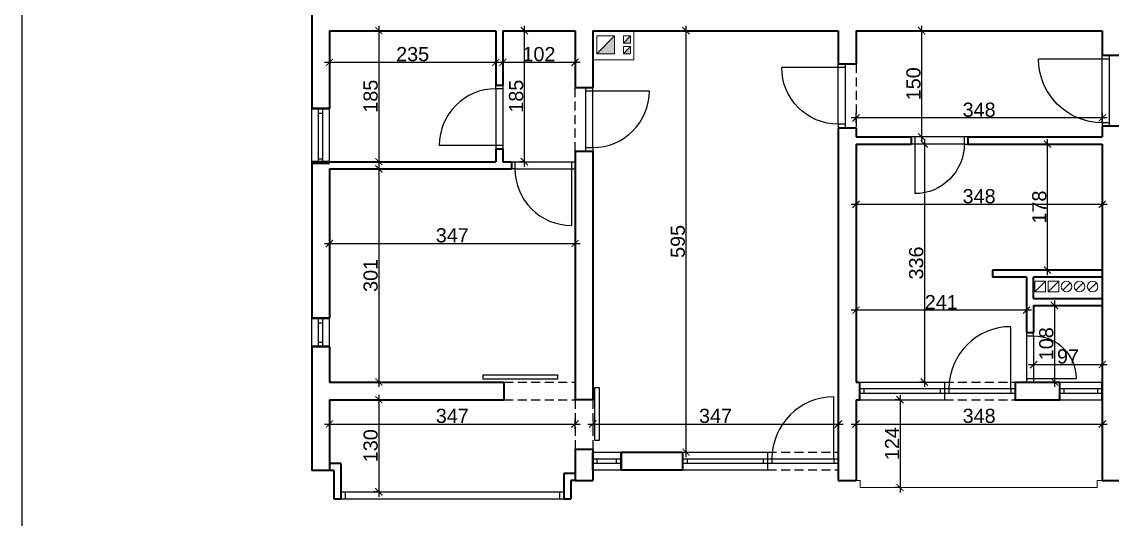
# Model space of a CAD drawing. Header units: centimetres. Extents: x 642232439 to 646206409, y 502891828 to 503284195.
# Drawn here: x 646193511 to 646195052, y 503275571 to 503276273 of the extents above; entities that cross this region are included whole.
import ezdxf

# ---------------------------------------------------------------- set-up
doc = ezdxf.new("R2010")
doc.units = ezdxf.units.CM
doc.header["$PDMODE"] = 35
doc.header["$PDSIZE"] = 0.1
doc.linetypes.add('HIDDENX2', pattern=[19.05, 12.7, -6.35])
doc.layers.add('SAST_Linija sastavnice', color=3, linetype='Continuous', plot=False)
doc.layers.add('TP_01 - 0.35', color=1, linetype='Continuous', lineweight=35)
doc.layers.add('TP_07 - 0.20', color=7, linetype='Continuous', lineweight=20)
for name, color, linetype in [('TP_Hidden', 8, 'HIDDENX2'), ('TP_Kotiranje', 3, 'Continuous'), ('TP_Otvori', 8, 'Continuous'), ('TP_Otvori.block', 8, 'Continuous')]:
    doc.layers.add(name, color=color, linetype=linetype)
doc.styles.get("Standard").update_dxf_attribs({"font": 'arial.ttf'})
doc.dimstyles.new('Radni', dxfattribs={"dimtxt": 20, "dimasz": 10, "dimexe": 7, "dimexo": 7, "dimgap": 1.25, "dimtad": 1, "dimdec": 1, "dimrnd": 0.5, "dimdsep": 46, "dimtxsty": 'Standard', "dimblk": 'ARCHTICK', "dimcen": 10, "dimdle": 7, "dimclrd": 256, "dimclre": 256, "dimadec": 1, "dimazin": 0, "dimtm": 1e-09, "dimtfac": 1, "dimtdec": 1, "dimtix": 1, "dimtmove": 0, "dimatfit": 0, "dimfxl": 7, "dimfxlon": 1, "dimarcsym": 0})

# ---------------------------------------------------------------- blocks, each defined once
blk = doc.blocks.new('*U525')
at = {"layer": 'TP_Otvori'}
for p, q in [((5, 0), (5, 90)), ((5, 0), (0, 0)), ((95, 0), (5, 0)), ((5, -10), (5, 0)), ((95, -10), (95, 0)), ((95, 0), (100, 0)), ((100, -10), (0, -10))]:
    blk.add_line(p, q, dxfattribs=at)
blk.add_arc((5, 0), 90, 0, 90, dxfattribs=at)
blk = doc.blocks.new('*U89')
at = {"layer": 'TP_01 - 0.35'}
for p, q in [((0, 0), (0, -30)), ((48, 0), (48, -30))]:
    blk.add_line(p, q, dxfattribs=at)
at = {"layer": 'TP_Otvori'}
for p, q in [((0, 0), (48, 0)), ((0, -11.3), (48, -11.3)), ((7.5, -11.3), (7.5, -18.8)), ((40.5, -11.3), (40.5, -18.8)), ((0, -18.8), (48, -18.8)), ((0, -30), (48, -30))]:
    blk.add_line(p, q, dxfattribs=at)
blk = doc.blocks.new('*U523')
at = {"layer": 'TP_Otvori'}
for p, q in [((5, 0), (5, 80)), ((5, 0), (0, 0)), ((85, 0), (5, 0)), ((5, -10), (5, 0)), ((85, -10), (85, 0)), ((85, 0), (90, 0)), ((90, -10), (0, -10))]:
    blk.add_line(p, q, dxfattribs=at)
blk.add_arc((5, 0), 80, 0, 90, dxfattribs=at)
blk = doc.blocks.new('*U142')
at = {"layer": 'TP_01 - 0.35'}
for p, q in [((0, 0), (0, -30)), ((92.4, 0), (92.4, -30))]:
    blk.add_line(p, q, dxfattribs=at)
at = {"layer": 'TP_Otvori'}
for p, q in [((0, 0), (92.4, 0)), ((0, -11.3), (92.4, -11.3)), ((7.5, -11.3), (7.5, -18.8)), ((84.9, -11.3), (84.9, -18.8)), ((0, -18.8), (92.4, -18.8)), ((0, -30), (92.4, -30))]:
    blk.add_line(p, q, dxfattribs=at)
blk = doc.blocks.new('*U102')
at = {"layer": 'TP_01 - 0.35'}
for p, q in [((0, 0), (0, -30)), ((48, 0), (48, -30))]:
    blk.add_line(p, q, dxfattribs=at)
at = {"layer": 'TP_Otvori'}
for p, q in [((0, 0), (48, 0)), ((0, -11.3), (48, -11.3)), ((7.5, -11.3), (7.5, -18.8)), ((40.5, -11.3), (40.5, -18.8)), ((0, -18.8), (48, -18.8)), ((0, -30), (48, -30))]:
    blk.add_line(p, q, dxfattribs=at)
blk = doc.blocks.new('*U524')
at = {"layer": 'TP_Otvori'}
for p, q in [((5, 0), (5, 70)), ((5, 0), (0, 0)), ((75, 0), (5, 0)), ((5, -10), (5, 0)), ((75, -10), (75, 0)), ((75, 0), (80, 0)), ((80, -10), (0, -10))]:
    blk.add_line(p, q, dxfattribs=at)
blk.add_arc((5, 0), 70, 0, 90, dxfattribs=at)
blk = doc.blocks.new('*U526')
at = {"layer": 'TP_Otvori'}
for p, q in [((5, 0), (5, 60)), ((5, 0), (0, 0)), ((65, 0), (5, 0)), ((5, -10), (5, 0)), ((65, -10), (65, 0)), ((65, 0), (70, 0)), ((70, -10), (0, -10))]:
    blk.add_line(p, q, dxfattribs=at)
blk.add_arc((5, 0), 60, 0, 90, dxfattribs=at)
blk = doc.blocks.new('*U528')
at = {"layer": 'TP_01 - 0.35'}
for p, q in [((0, 0), (0, -30)), ((72, 0), (72, -30))]:
    blk.add_line(p, q, dxfattribs=at)
at = {"layer": 'TP_Otvori'}
for p, q in [((0, 0), (72, 0)), ((0, -11.3), (72, -11.3)), ((7.5, -11.3), (7.5, -18.8)), ((64.5, -11.3), (64.5, -18.8)), ((0, -18.8), (72, -18.8)), ((0, -30), (72, -30))]:
    blk.add_line(p, q, dxfattribs=at)
blk = doc.blocks.new('_ArchTick')
at = {"color": 0, "linetype": 'ByBlock', "const_width": 0.15}
blk.add_lwpolyline([(-0.5, -0.5), (0.5, 0.5)], dxfattribs=at)
blk = doc.blocks.new('*D447')
at = {"layer": 'Defpoints', "color": 0, "transparency": 16777216}
for p in [(646194015.4, 503276260.7), (646194015.4, 503276075.7), (646194015.4, 503276075.7)]:
    blk.add_point(p, dxfattribs=at)
at = {"layer": 'TP_Kotiranje', "lineweight": -2, "transparency": 16777216}
for p, q in [((646194015.4, 503276267.7), (646194015.4, 503276068.7)), ((646194015.4, 503276260.7), (646194008.4, 503276260.7)), ((646194015.4, 503276075.7), (646194008.4, 503276075.7))]:
    blk.add_line(p, q, dxfattribs=at)
at = {"layer": 'TP_Kotiranje', "lineweight": -2, "transparency": 16777216, "xscale": 10, "yscale": 10, "zscale": 10}
for p, rotation in [((646194015.4, 503276260.7), 90), ((646194015.4, 503276075.7), 270)]:
    blk.add_blockref('_ArchTick', p, dxfattribs=dict(at, rotation=rotation))
at = {"layer": 'TP_Kotiranje', "color": 0, "transparency": 16777216, "insert": (646194003.9, 503276168.2), "char_height": 20, "attachment_point": 5, "rotation": 90}
blk.add_mtext('185', dxfattribs=at)
blk = doc.blocks.new('*D448')
at = {"layer": 'Defpoints', "color": 0, "transparency": 16777216}
for p in [(646194015.4, 503276065.7), (646194015.4, 503275764.7), (646194015.4, 503275764.7)]:
    blk.add_point(p, dxfattribs=at)
at = {"layer": 'TP_Kotiranje', "lineweight": -2, "transparency": 16777216}
for p, q in [((646194015.4, 503276065.7), (646194008.4, 503276065.7)), ((646194015.4, 503276072.7), (646194015.4, 503275757.7)), ((646194015.4, 503275764.7), (646194008.4, 503275764.7))]:
    blk.add_line(p, q, dxfattribs=at)
at = {"layer": 'TP_Kotiranje', "lineweight": -2, "transparency": 16777216, "xscale": 10, "yscale": 10, "zscale": 10}
for p, rotation in [((646194015.4, 503276065.7), 90), ((646194015.4, 503275764.7), 270)]:
    blk.add_blockref('_ArchTick', p, dxfattribs=dict(at, rotation=rotation))
at = {"layer": 'TP_Kotiranje', "color": 0, "transparency": 16777216, "insert": (646194003.9, 503275915.2), "char_height": 20, "attachment_point": 5, "rotation": 90}
blk.add_mtext('301', dxfattribs=at)
blk = doc.blocks.new('*D449')
at = {"layer": 'Defpoints', "color": 0, "transparency": 16777216}
for p in [(646194015.4, 503275739.7), (646194015.4, 503275609.7), (646194015.4, 503275609.7)]:
    blk.add_point(p, dxfattribs=at)
at = {"layer": 'TP_Kotiranje', "lineweight": -2, "transparency": 16777216}
for p, q in [((646194015.4, 503275739.7), (646194008.4, 503275739.7)), ((646194015.4, 503275746.7), (646194015.4, 503275602.7)), ((646194015.4, 503275609.7), (646194008.4, 503275609.7))]:
    blk.add_line(p, q, dxfattribs=at)
at = {"layer": 'TP_Kotiranje', "lineweight": -2, "transparency": 16777216, "xscale": 10, "yscale": 10, "zscale": 10}
for p, rotation in [((646194015.4, 503275739.7), 90), ((646194015.4, 503275609.7), 270)]:
    blk.add_blockref('_ArchTick', p, dxfattribs=dict(at, rotation=rotation))
at = {"layer": 'TP_Kotiranje', "color": 0, "transparency": 16777216, "insert": (646194003.9, 503275674.7), "char_height": 20, "attachment_point": 5, "rotation": 90}
blk.add_mtext('130', dxfattribs=at)
blk = doc.blocks.new('*D450')
at = {"layer": 'Defpoints', "color": 0, "transparency": 16777216}
for p in [(646194292.7, 503275705.4), (646193945.7, 503275689.7), (646194292.7, 503275689.7)]:
    blk.add_point(p, dxfattribs=at)
at = {"layer": 'TP_Kotiranje', "lineweight": -2, "transparency": 16777216}
for p, q in [((646193945.7, 503275698.4), (646193945.7, 503275712.4)), ((646194292.7, 503275698.4), (646194292.7, 503275712.4)), ((646193938.7, 503275705.4), (646194299.7, 503275705.4))]:
    blk.add_line(p, q, dxfattribs=at)
at = {"layer": 'TP_Kotiranje', "lineweight": -2, "transparency": 16777216, "xscale": 10, "yscale": 10, "zscale": 10, "rotation": 180}
blk.add_blockref('_ArchTick', (646193945.7, 503275705.4), dxfattribs=at)
at = {"layer": 'TP_Kotiranje', "lineweight": -2, "transparency": 16777216, "xscale": 10, "yscale": 10, "zscale": 10}
blk.add_blockref('_ArchTick', (646194292.7, 503275705.4), dxfattribs=at)
at = {"layer": 'TP_Kotiranje', "color": 0, "transparency": 16777216, "insert": (646194119.2, 503275716.8), "char_height": 20, "attachment_point": 5}
blk.add_mtext('347', dxfattribs=at)
blk = doc.blocks.new('*D451')
at = {"layer": 'Defpoints', "color": 0, "transparency": 16777216}
for p in [(646194317.7, 503275705.4), (646194664.7, 503275705.4), (646194664.7, 503275705.4)]:
    blk.add_point(p, dxfattribs=at)
at = {"layer": 'TP_Kotiranje', "lineweight": -2, "transparency": 16777216}
for p, q in [((646194664.7, 503275705.4), (646194664.7, 503275712.4)), ((646194310.7, 503275705.4), (646194671.7, 503275705.4)), ((646194317.7, 503275705.4), (646194317.7, 503275698.4))]:
    blk.add_line(p, q, dxfattribs=at)
at = {"layer": 'TP_Kotiranje', "lineweight": -2, "transparency": 16777216, "xscale": 10, "yscale": 10, "zscale": 10, "rotation": 180}
blk.add_blockref('_ArchTick', (646194317.7, 503275705.4), dxfattribs=at)
at = {"layer": 'TP_Kotiranje', "lineweight": -2, "transparency": 16777216, "xscale": 10, "yscale": 10, "zscale": 10}
blk.add_blockref('_ArchTick', (646194664.7, 503275705.4), dxfattribs=at)
at = {"layer": 'TP_Kotiranje', "color": 0, "transparency": 16777216, "insert": (646194491.2, 503275716.8), "char_height": 20, "attachment_point": 5}
blk.add_mtext('347', dxfattribs=at)
blk = doc.blocks.new('*D452')
at = {"layer": 'Defpoints', "color": 0, "transparency": 16777216}
for p in [(646194689.7, 503275705.4), (646195037.7, 503275705.4), (646195037.7, 503275705.4)]:
    blk.add_point(p, dxfattribs=at)
at = {"layer": 'TP_Kotiranje', "lineweight": -2, "transparency": 16777216}
for p, q in [((646195037.7, 503275705.4), (646195037.7, 503275712.4)), ((646194682.7, 503275705.4), (646195044.7, 503275705.4)), ((646194689.7, 503275705.4), (646194689.7, 503275698.4))]:
    blk.add_line(p, q, dxfattribs=at)
at = {"layer": 'TP_Kotiranje', "lineweight": -2, "transparency": 16777216, "xscale": 10, "yscale": 10, "zscale": 10, "rotation": 180}
blk.add_blockref('_ArchTick', (646194689.7, 503275705.4), dxfattribs=at)
at = {"layer": 'TP_Kotiranje', "lineweight": -2, "transparency": 16777216, "xscale": 10, "yscale": 10, "zscale": 10}
blk.add_blockref('_ArchTick', (646195037.7, 503275705.4), dxfattribs=at)
at = {"layer": 'TP_Kotiranje', "color": 0, "transparency": 16777216, "insert": (646194863.7, 503275716.8), "char_height": 20, "attachment_point": 5}
blk.add_mtext('348', dxfattribs=at)
blk = doc.blocks.new('*D469')
at = {"layer": 'Defpoints', "color": 0, "transparency": 16777216}
for p in [(646194782.4, 503276260.7), (646194782.4, 503276110.7), (646194782.4, 503276110.7)]:
    blk.add_point(p, dxfattribs=at)
at = {"layer": 'TP_Kotiranje', "lineweight": -2, "transparency": 16777216}
for p, q in [((646194782.4, 503276267.7), (646194782.4, 503276103.7)), ((646194782.4, 503276260.7), (646194775.4, 503276260.7)), ((646194782.4, 503276110.7), (646194775.4, 503276110.7))]:
    blk.add_line(p, q, dxfattribs=at)
at = {"layer": 'TP_Kotiranje', "lineweight": -2, "transparency": 16777216, "xscale": 10, "yscale": 10, "zscale": 10}
for p, rotation in [((646194782.4, 503276260.7), 90), ((646194782.4, 503276110.7), 270)]:
    blk.add_blockref('_ArchTick', p, dxfattribs=dict(at, rotation=rotation))
at = {"layer": 'TP_Kotiranje', "color": 0, "transparency": 16777216, "insert": (646194771, 503276185.7), "char_height": 20, "attachment_point": 5, "rotation": 90}
blk.add_mtext('150', dxfattribs=at)
blk = doc.blocks.new('*D470')
at = {"layer": 'Defpoints', "color": 0, "transparency": 16777216}
for p in [(646194786.3, 503276100.7), (646194786.3, 503275764.7), (646194786.3, 503275764.7)]:
    blk.add_point(p, dxfattribs=at)
at = {"layer": 'TP_Kotiranje', "lineweight": -2, "transparency": 16777216}
for p, q in [((646194786.3, 503276107.7), (646194786.3, 503275757.7)), ((646194786.3, 503276100.7), (646194779.3, 503276100.7)), ((646194786.3, 503275764.7), (646194779.3, 503275764.7))]:
    blk.add_line(p, q, dxfattribs=at)
at = {"layer": 'TP_Kotiranje', "lineweight": -2, "transparency": 16777216, "xscale": 10, "yscale": 10, "zscale": 10}
for p, rotation in [((646194786.3, 503276100.7), 90), ((646194786.3, 503275764.7), 270)]:
    blk.add_blockref('_ArchTick', p, dxfattribs=dict(at, rotation=rotation))
at = {"layer": 'TP_Kotiranje', "color": 0, "transparency": 16777216, "insert": (646194774.8, 503275932.7), "char_height": 20, "attachment_point": 5, "rotation": 90}
blk.add_mtext('336', dxfattribs=at)
blk = doc.blocks.new('*D471')
at = {"layer": 'Defpoints', "color": 0, "transparency": 16777216}
for p in [(646194989.2, 503275872.7), (646194970.1, 503275764.7), (646195007.7, 503275764.7)]:
    blk.add_point(p, dxfattribs=at)
at = {"layer": 'TP_Kotiranje', "lineweight": -2, "transparency": 16777216}
for p, q in [((646194970.1, 503275879.7), (646194970.1, 503275757.7)), ((646194977.1, 503275872.7), (646194963.1, 503275872.7)), ((646194977.1, 503275764.7), (646194963.1, 503275764.7))]:
    blk.add_line(p, q, dxfattribs=at)
at = {"layer": 'TP_Kotiranje', "lineweight": -2, "transparency": 16777216, "xscale": 10, "yscale": 10, "zscale": 10}
for p, rotation in [((646194970.1, 503275872.7), 90), ((646194970.1, 503275764.7), 270)]:
    blk.add_blockref('_ArchTick', p, dxfattribs=dict(at, rotation=rotation))
at = {"layer": 'TP_Kotiranje', "color": 0, "transparency": 16777216, "insert": (646194958.7, 503275818.7), "char_height": 20, "attachment_point": 5, "rotation": 90}
blk.add_mtext('108', dxfattribs=at)
blk = doc.blocks.new('*D472')
at = {"layer": 'Defpoints', "color": 0, "transparency": 16777216}
for p in [(646194940.7, 503275853.7), (646195037.7, 503275853.7), (646195037.7, 503275789.2)]:
    blk.add_point(p, dxfattribs=at)
at = {"layer": 'TP_Kotiranje', "lineweight": -2, "transparency": 16777216}
for p, q in [((646194933.7, 503275789.2), (646195044.7, 503275789.2)), ((646194940.7, 503275796.2), (646194940.7, 503275782.2)), ((646195037.7, 503275796.2), (646195037.7, 503275782.2))]:
    blk.add_line(p, q, dxfattribs=at)
at = {"layer": 'TP_Kotiranje', "lineweight": -2, "transparency": 16777216, "xscale": 10, "yscale": 10, "zscale": 10, "rotation": 180}
blk.add_blockref('_ArchTick', (646194940.7, 503275789.2), dxfattribs=at)
at = {"layer": 'TP_Kotiranje', "lineweight": -2, "transparency": 16777216, "xscale": 10, "yscale": 10, "zscale": 10}
blk.add_blockref('_ArchTick', (646195037.7, 503275789.2), dxfattribs=at)
at = {"layer": 'TP_Kotiranje', "color": 0, "transparency": 16777216, "insert": (646194989.2, 503275800.7), "char_height": 20, "attachment_point": 5}
blk.add_mtext('97', dxfattribs=at)
blk = doc.blocks.new('*D473')
at = {"layer": 'Defpoints', "color": 0, "transparency": 16777216}
for p in [(646194960.2, 503276100.7), (646194960.2, 503276100.7), (646194960.2, 503275922.7)]:
    blk.add_point(p, dxfattribs=at)
at = {"layer": 'TP_Kotiranje', "lineweight": -2, "transparency": 16777216}
for p, q in [((646194960.2, 503275915.7), (646194960.2, 503276107.7)), ((646194960.2, 503276100.7), (646194953.2, 503276100.7)), ((646194960.2, 503275922.7), (646194953.2, 503275922.7))]:
    blk.add_line(p, q, dxfattribs=at)
at = {"layer": 'TP_Kotiranje', "lineweight": -2, "transparency": 16777216, "xscale": 10, "yscale": 10, "zscale": 10}
for p, rotation in [((646194960.2, 503276100.7), 90), ((646194960.2, 503275922.7), 270)]:
    blk.add_blockref('_ArchTick', p, dxfattribs=dict(at, rotation=rotation))
at = {"layer": 'TP_Kotiranje', "color": 0, "transparency": 16777216, "insert": (646194948.8, 503276011.7), "char_height": 20, "attachment_point": 5, "rotation": 90}
blk.add_mtext('178', dxfattribs=at)
blk = doc.blocks.new('*D474')
at = {"layer": 'Defpoints', "color": 0, "transparency": 16777216}
for p in [(646194689.7, 503276100.7), (646195037.7, 503276100.7), (646194689.7, 503276015.5)]:
    blk.add_point(p, dxfattribs=at)
at = {"layer": 'TP_Kotiranje', "lineweight": -2, "transparency": 16777216}
for p, q in [((646195044.7, 503276015.5), (646194682.7, 503276015.5)), ((646194689.7, 503276022.5), (646194689.7, 503276008.5)), ((646195037.7, 503276022.5), (646195037.7, 503276008.5))]:
    blk.add_line(p, q, dxfattribs=at)
at = {"layer": 'TP_Kotiranje', "lineweight": -2, "transparency": 16777216, "xscale": 10, "yscale": 10, "zscale": 10, "rotation": 180}
blk.add_blockref('_ArchTick', (646194689.7, 503276015.5), dxfattribs=at)
at = {"layer": 'TP_Kotiranje', "lineweight": -2, "transparency": 16777216, "xscale": 10, "yscale": 10, "zscale": 10}
blk.add_blockref('_ArchTick', (646195037.7, 503276015.5), dxfattribs=at)
at = {"layer": 'TP_Kotiranje', "color": 0, "transparency": 16777216, "insert": (646194863.7, 503276026.9), "char_height": 20, "attachment_point": 5}
blk.add_mtext('348', dxfattribs=at)
blk = doc.blocks.new('*D475')
at = {"layer": 'Defpoints', "color": 0, "transparency": 16777216}
for p in [(646194689.7, 503275873.7), (646194689.7, 503275866.2), (646194930.7, 503275873.7)]:
    blk.add_point(p, dxfattribs=at)
at = {"layer": 'TP_Kotiranje', "lineweight": -2, "transparency": 16777216}
for p, q in [((646194937.7, 503275866.2), (646194682.7, 503275866.2)), ((646194689.7, 503275866.7), (646194689.7, 503275859.2)), ((646194930.7, 503275866.7), (646194930.7, 503275859.2))]:
    blk.add_line(p, q, dxfattribs=at)
at = {"layer": 'TP_Kotiranje', "lineweight": -2, "transparency": 16777216, "xscale": 10, "yscale": 10, "zscale": 10, "rotation": 180}
blk.add_blockref('_ArchTick', (646194689.7, 503275866.2), dxfattribs=at)
at = {"layer": 'TP_Kotiranje', "lineweight": -2, "transparency": 16777216, "xscale": 10, "yscale": 10, "zscale": 10}
blk.add_blockref('_ArchTick', (646194930.7, 503275866.2), dxfattribs=at)
at = {"layer": 'TP_Kotiranje', "color": 0, "transparency": 16777216, "insert": (646194810.2, 503275877.5), "char_height": 20, "attachment_point": 5}
blk.add_mtext('241', dxfattribs=at)
blk = doc.blocks.new('*D476')
at = {"layer": 'Defpoints', "color": 0, "transparency": 16777216}
for p in [(646194754.7, 503275739.7), (646194751.9, 503275615.7), (646194754.7, 503275615.7)]:
    blk.add_point(p, dxfattribs=at)
at = {"layer": 'TP_Kotiranje', "lineweight": -2, "transparency": 16777216}
for p, q in [((646194751.9, 503275739.7), (646194744.9, 503275739.7)), ((646194751.9, 503275746.7), (646194751.9, 503275608.7)), ((646194751.9, 503275615.7), (646194744.9, 503275615.7))]:
    blk.add_line(p, q, dxfattribs=at)
at = {"layer": 'TP_Kotiranje', "lineweight": -2, "transparency": 16777216, "xscale": 10, "yscale": 10, "zscale": 10}
for p, rotation in [((646194751.9, 503275739.7), 90), ((646194751.9, 503275615.7), 270)]:
    blk.add_blockref('_ArchTick', p, dxfattribs=dict(at, rotation=rotation))
at = {"layer": 'TP_Kotiranje', "color": 0, "transparency": 16777216, "insert": (646194740.7, 503275677.7), "char_height": 20, "attachment_point": 5, "rotation": 90}
blk.add_mtext('124', dxfattribs=at)
blk = doc.blocks.new('*D477')
at = {"layer": 'Defpoints', "color": 0, "transparency": 16777216}
for p in [(646194401.2, 503276260.7), (646194449.5, 503276260.7), (646194401.2, 503275665.7)]:
    blk.add_point(p, dxfattribs=at)
at = {"layer": 'TP_Kotiranje', "lineweight": -2, "transparency": 16777216}
for p, q in [((646194449.5, 503275658.7), (646194449.5, 503276267.7)), ((646194442.5, 503276260.7), (646194456.5, 503276260.7)), ((646194442.5, 503275665.7), (646194456.5, 503275665.7))]:
    blk.add_line(p, q, dxfattribs=at)
at = {"layer": 'TP_Kotiranje', "lineweight": -2, "transparency": 16777216, "xscale": 10, "yscale": 10, "zscale": 10}
for p, rotation in [((646194449.5, 503276260.7), 90), ((646194449.5, 503275665.7), 270)]:
    blk.add_blockref('_ArchTick', p, dxfattribs=dict(at, rotation=rotation))
at = {"layer": 'TP_Kotiranje', "color": 0, "transparency": 16777216, "insert": (646194438, 503275963.2), "char_height": 20, "attachment_point": 5, "rotation": 90}
blk.add_mtext('595', dxfattribs=at)
blk = doc.blocks.new('*D485')
at = {"layer": 'Defpoints', "color": 0, "transparency": 16777216}
for p in [(646194221, 503276260.7), (646194221, 503276075.7), (646194221, 503276075.7)]:
    blk.add_point(p, dxfattribs=at)
at = {"layer": 'TP_Kotiranje', "lineweight": -2, "transparency": 16777216}
for p, q in [((646194221, 503276267.7), (646194221, 503276068.7)), ((646194221, 503276260.7), (646194228, 503276260.7)), ((646194221, 503276075.7), (646194214, 503276075.7))]:
    blk.add_line(p, q, dxfattribs=at)
at = {"layer": 'TP_Kotiranje', "lineweight": -2, "transparency": 16777216, "xscale": 10, "yscale": 10, "zscale": 10}
for p, rotation in [((646194221, 503276260.7), 90), ((646194221, 503276075.7), 270)]:
    blk.add_blockref('_ArchTick', p, dxfattribs=dict(at, rotation=rotation))
at = {"layer": 'TP_Kotiranje', "color": 0, "transparency": 16777216, "insert": (646194209.5, 503276168.2), "char_height": 20, "attachment_point": 5, "rotation": 90}
blk.add_mtext('185', dxfattribs=at)
blk = doc.blocks.new('*D486')
at = {"layer": 'Defpoints', "color": 0, "transparency": 16777216}
for p in [(646194190.7, 503276222.2), (646194190.7, 503276216), (646194292.7, 503276220.7)]:
    blk.add_point(p, dxfattribs=at)
at = {"layer": 'TP_Kotiranje', "lineweight": -2, "transparency": 16777216}
for p, q in [((646194299.7, 503276216), (646194183.7, 503276216)), ((646194190.7, 503276216), (646194190.7, 503276209)), ((646194292.7, 503276216), (646194292.7, 503276209))]:
    blk.add_line(p, q, dxfattribs=at)
at = {"layer": 'TP_Kotiranje', "lineweight": -2, "transparency": 16777216, "xscale": 10, "yscale": 10, "zscale": 10, "rotation": 180}
blk.add_blockref('_ArchTick', (646194190.7, 503276216), dxfattribs=at)
at = {"layer": 'TP_Kotiranje', "lineweight": -2, "transparency": 16777216, "xscale": 10, "yscale": 10, "zscale": 10}
blk.add_blockref('_ArchTick', (646194292.7, 503276216), dxfattribs=at)
at = {"layer": 'TP_Kotiranje', "color": 0, "transparency": 16777216, "insert": (646194241.7, 503276227.5), "char_height": 20, "attachment_point": 5}
blk.add_mtext('102', dxfattribs=at)
blk = doc.blocks.new('*D487')
at = {"layer": 'Defpoints', "color": 0, "transparency": 16777216}
for p in [(646193945.7, 503276216), (646193945.7, 503276216), (646194180.7, 503276216)]:
    blk.add_point(p, dxfattribs=at)
at = {"layer": 'TP_Kotiranje', "lineweight": -2, "transparency": 16777216}
for p, q in [((646194187.7, 503276216), (646193938.7, 503276216)), ((646193945.7, 503276216), (646193945.7, 503276223)), ((646194180.7, 503276216), (646194180.7, 503276223))]:
    blk.add_line(p, q, dxfattribs=at)
at = {"layer": 'TP_Kotiranje', "lineweight": -2, "transparency": 16777216, "xscale": 10, "yscale": 10, "zscale": 10, "rotation": 180}
blk.add_blockref('_ArchTick', (646193945.7, 503276216), dxfattribs=at)
at = {"layer": 'TP_Kotiranje', "lineweight": -2, "transparency": 16777216, "xscale": 10, "yscale": 10, "zscale": 10}
blk.add_blockref('_ArchTick', (646194180.7, 503276216), dxfattribs=at)
at = {"layer": 'TP_Kotiranje', "color": 0, "transparency": 16777216, "insert": (646194063.2, 503276227.5), "char_height": 20, "attachment_point": 5}
blk.add_mtext('235', dxfattribs=at)
blk = doc.blocks.new('*D488')
at = {"layer": 'Defpoints', "color": 0, "transparency": 16777216}
for p in [(646193945.7, 503275960.2), (646194292.7, 503275960.2), (646194292.7, 503275960.2)]:
    blk.add_point(p, dxfattribs=at)
at = {"layer": 'TP_Kotiranje', "lineweight": -2, "transparency": 16777216}
for p, q in [((646193938.7, 503275960.2), (646194299.7, 503275960.2)), ((646193945.7, 503275960.2), (646193945.7, 503275967.2)), ((646194292.7, 503275960.2), (646194292.7, 503275967.2))]:
    blk.add_line(p, q, dxfattribs=at)
at = {"layer": 'TP_Kotiranje', "lineweight": -2, "transparency": 16777216, "xscale": 10, "yscale": 10, "zscale": 10, "rotation": 180}
blk.add_blockref('_ArchTick', (646193945.7, 503275960.2), dxfattribs=at)
at = {"layer": 'TP_Kotiranje', "lineweight": -2, "transparency": 16777216, "xscale": 10, "yscale": 10, "zscale": 10}
blk.add_blockref('_ArchTick', (646194292.7, 503275960.2), dxfattribs=at)
at = {"layer": 'TP_Kotiranje', "color": 0, "transparency": 16777216, "insert": (646194119.2, 503275971.7), "char_height": 20, "attachment_point": 5}
blk.add_mtext('347', dxfattribs=at)
blk = doc.blocks.new('*D489')
at = {"layer": 'Defpoints', "color": 0, "transparency": 16777216}
for p in [(646194689.7, 503276175.7), (646195037.7, 503276175.7), (646194689.7, 503276137.5)]:
    blk.add_point(p, dxfattribs=at)
at = {"layer": 'TP_Kotiranje', "lineweight": -2, "transparency": 16777216}
for p, q in [((646194689.7, 503276144.5), (646194689.7, 503276130.5)), ((646195037.7, 503276144.5), (646195037.7, 503276130.5)), ((646195044.7, 503276137.5), (646194682.7, 503276137.5))]:
    blk.add_line(p, q, dxfattribs=at)
at = {"layer": 'TP_Kotiranje', "lineweight": -2, "transparency": 16777216, "xscale": 10, "yscale": 10, "zscale": 10, "rotation": 180}
blk.add_blockref('_ArchTick', (646194689.7, 503276137.5), dxfattribs=at)
at = {"layer": 'TP_Kotiranje', "lineweight": -2, "transparency": 16777216, "xscale": 10, "yscale": 10, "zscale": 10}
blk.add_blockref('_ArchTick', (646195037.7, 503276137.5), dxfattribs=at)
at = {"layer": 'TP_Kotiranje', "color": 0, "transparency": 16777216, "insert": (646194863.7, 503276149), "char_height": 20, "attachment_point": 5}
blk.add_mtext('348', dxfattribs=at)

msp = doc.modelspace()

# ---------------------------------------------------------------- hatches: boundary and pattern name
at = {"layer": 'TP_07 - 0.20'}
h = msp.add_hatch(color=256, dxfattribs=at)
h.dxf.hatch_style = 1
h.paths.add_polyline_path([(646194323.64, 503276228.2), (646194348.64, 503276228.2), (646194348.64, 503276253.2)])
h = msp.add_hatch(color=256, dxfattribs=at)
h.dxf.hatch_style = 1
h.paths.add_polyline_path([(646194371.14, 503276253.2), (646194361.14, 503276243.2), (646194371.14, 503276243.2)])
h.paths.add_polyline_path([(646194361.14, 503276228.2), (646194371.14, 503276228.2), (646194371.14, 503276238.2)])

# ---------------------------------------------------------------- linework, layer by layer
at = {"layer": 'SAST_Linija sastavnice'}
msp.add_lwpolyline([(646197408.92, 503277435.11), (646193510.92, 503277435.11), (646193510.92, 503274569.11), (646197408.92, 503274569.11)], close=True, dxfattribs=at)
at = {"layer": 'TP_01 - 0.35'}
for p, q in [((646193920.73, 503276390.7), (646193920.73, 503276150.7)), ((646193945.73, 503276260.7), (646193945.73, 503276150.7)), ((646193945.73, 503276260.7), (646194180.73, 503276260.7)), ((646194180.73, 503276260.7), (646194180.73, 503276183.7)), ((646194190.73, 503276260.7), (646194190.73, 503276183.7)), ((646194190.73, 503276260.7), (646194292.73, 503276260.7)), ((646194292.73, 503276260.7), (646194292.73, 503276180.7)), ((646194317.73, 503276260.7), (646194317.73, 503276180.7)), ((646194317.73, 503276260.7), (646194664.73, 503276260.7)), ((646194664.73, 503276260.7), (646194664.73, 503276213.7)), ((646194689.73, 503276260.7), (646194689.73, 503276213.7)), ((646194689.73, 503276260.7), (646195037.73, 503276260.7)), ((646195037.73, 503276260.7), (646195037.73, 503276225.7)), ((646195062.73, 503276225.7), (646195037.73, 503276225.7)), ((646194664.73, 503276213.7), (646194689.73, 503276213.7)), ((646194180.73, 503276183.7), (646194190.73, 503276183.7)), ((646194292.73, 503276180.7), (646194317.73, 503276180.7)), ((646193945.73, 503276150.7), (646193920.73, 503276150.7)), ((646194664.73, 503276123.7), (646194664.73, 503275625.7)), ((646194664.73, 503276123.7), (646194689.73, 503276123.7)), ((646194689.73, 503276123.7), (646194689.73, 503276110.7)), ((646195037.73, 503276125.7), (646195037.73, 503276110.7)), ((646195062.73, 503276125.7), (646195037.73, 503276125.7)), ((646194689.73, 503276110.7), (646194767.73, 503276110.7)), ((646194767.73, 503276110.7), (646194767.73, 503276100.7)), ((646194847.73, 503276110.7), (646195037.73, 503276110.7)), ((646194847.73, 503276110.7), (646194847.73, 503276100.7)), ((646194180.73, 503276093.7), (646194180.73, 503276075.7)), ((646194180.73, 503276093.7), (646194190.73, 503276093.7)), ((646194190.73, 503276093.7), (646194190.73, 503276075.7)), ((646194689.73, 503276100.7), (646194689.73, 503275764.7)), ((646194689.73, 503276100.7), (646194767.73, 503276100.7)), ((646194847.73, 503276100.7), (646195037.73, 503276100.7)), ((646195037.73, 503276100.7), (646195037.73, 503275625.7)), ((646194292.73, 503276090.7), (646194292.73, 503276065.7)), ((646194292.73, 503276090.7), (646194317.73, 503276090.7)), ((646194317.73, 503276090.7), (646194317.73, 503275739.7)), ((646193920.73, 503276075.7), (646193920.73, 503275854.7)), ((646193945.73, 503276075.7), (646193920.73, 503276075.7)), ((646193945.73, 503276075.7), (646194180.73, 503276075.7)), ((646193945.73, 503276065.7), (646193945.73, 503275854.7)), ((646193945.73, 503276065.7), (646194202.73, 503276065.7)), ((646194190.73, 503276075.7), (646194202.73, 503276075.7)), ((646194202.73, 503276075.7), (646194202.73, 503276065.7)), ((646194292.73, 503276065.7), (646194292.73, 503275739.7)), ((646195037.73, 503275922.7), (646194882.73, 503275922.7)), ((646194882.73, 503275922.7), (646194882.73, 503275912.7)), ((646194930.73, 503275912.7), (646194882.73, 503275912.7)), ((646194930.73, 503275912.7), (646194930.73, 503275834.7)), ((646195037.73, 503275912.7), (646194940.73, 503275912.7)), ((646194940.73, 503275882.7), (646194940.73, 503275912.7)), ((646194940.73, 503275882.7), (646195037.73, 503275882.7)), ((646194940.73, 503275872.7), (646195037.73, 503275872.7)), ((646194940.73, 503275872.7), (646194940.73, 503275834.7)), ((646193945.73, 503275854.7), (646193920.73, 503275854.7)), ((646194930.73, 503275834.7), (646194940.73, 503275834.7)), ((646193920.73, 503275814.7), (646193920.73, 503275639.7)), ((646193945.73, 503275814.7), (646193920.73, 503275814.7)), ((646193945.73, 503275814.7), (646193945.73, 503275764.7)), ((646193945.73, 503275764.7), (646194192.73, 503275764.7)), ((646194192.73, 503275739.7), (646194192.73, 503275764.7)), ((646194689.73, 503275764.7), (646194694.73, 503275764.7)), ((646194694.73, 503275764.7), (646194694.73, 503275739.7)), ((646194914.73, 503275764.7), (646194977.73, 503275764.7)), ((646194914.73, 503275764.7), (646194914.73, 503275739.7)), ((646194977.73, 503275739.7), (646194977.73, 503275764.7)), ((646193945.73, 503275739.7), (646193945.73, 503275639.7)), ((646193945.73, 503275739.7), (646194192.73, 503275739.7)), ((646194317.73, 503275739.7), (646194292.73, 503275739.7)), ((646194689.73, 503275739.7), (646194689.73, 503275625.7)), ((646194689.73, 503275739.7), (646194694.73, 503275739.7)), ((646194914.73, 503275739.7), (646194977.73, 503275739.7)), ((646194292.73, 503275669.7), (646194292.73, 503275625.7)), ((646194292.73, 503275669.7), (646194317.73, 503275669.7)), ((646194317.73, 503275669.7), (646194317.73, 503275625.7)), ((646194357.73, 503275665.7), (646194357.73, 503275640.7)), ((646194357.73, 503275665.7), (646194444.73, 503275665.7)), ((646194444.73, 503275665.7), (646194444.73, 503275640.7)), ((646193961.73, 503275649.7), (646193945.73, 503275649.7)), ((646193961.73, 503275649.7), (646193961.73, 503275609.7)), ((646193945.73, 503275639.7), (646193920.73, 503275639.7)), ((646193951.73, 503275639.7), (646193945.73, 503275639.7)), ((646193951.73, 503275639.7), (646193951.73, 503275599.7)), ((646194276.73, 503275635.7), (646194276.73, 503275609.7)), ((646194292.73, 503275635.7), (646194276.73, 503275635.7)), ((646194357.73, 503275640.7), (646194444.73, 503275640.7)), ((646194286.73, 503275625.7), (646194286.73, 503275599.7)), ((646194292.73, 503275625.7), (646194286.73, 503275625.7)), ((646194292.73, 503275625.7), (646194317.73, 503275625.7)), ((646194664.73, 503275625.7), (646194689.73, 503275625.7)), ((646195037.73, 503275625.7), (646195062.73, 503275625.7)), ((646193951.73, 503275599.7), (646193961.73, 503275599.7)), ((646193961.73, 503275609.7), (646193961.73, 503275599.7)), ((646194276.73, 503275609.7), (646194276.73, 503275599.7)), ((646194276.73, 503275599.7), (646194286.73, 503275599.7))]:
    msp.add_line(p, q, dxfattribs=at)
at = {"layer": 'TP_07 - 0.20'}
for p, q in [((646194348.64, 503276253.2), (646194323.64, 503276228.2)), ((646194371.14, 503276253.2), (646194361.14, 503276243.2)), ((646194375.73, 503276219.7), (646194375.73, 503276260.7)), ((646194371.14, 503276238.2), (646194361.14, 503276228.2)), ((646194317.73, 503276219.7), (646194375.73, 503276219.7)), ((646194957.6, 503275907.01), (646194942.6, 503275892.01)), ((646194976.1, 503275907.01), (646194961.1, 503275892.01)), ((646194992.4, 503275904.81), (646194981.79, 503275894.21)), ((646195010.9, 503275904.81), (646195000.29, 503275894.21)), ((646195029.4, 503275904.81), (646195018.79, 503275894.21)), ((646193945.73, 503275639.7), (646193945.73, 503275639.7)), ((646194695.73, 503275625.7), (646194689.73, 503275625.7)), ((646194695.73, 503275625.7), (646194695.73, 503275615.7)), ((646194695.73, 503275615.7), (646195030.73, 503275615.7)), ((646195030.73, 503275625.7), (646195030.73, 503275615.7)), ((646195037.73, 503275625.7), (646195030.73, 503275625.7))]:
    msp.add_line(p, q, dxfattribs=at)
for points in [[(646194348.64, 503276253.2), (646194323.64, 503276253.2), (646194323.64, 503276228.2), (646194348.64, 503276228.2)], [(646194371.14, 503276253.2), (646194361.14, 503276253.2), (646194361.14, 503276243.2), (646194371.14, 503276243.2)], [(646194371.14, 503276228.2), (646194361.14, 503276228.2), (646194361.14, 503276238.2), (646194371.14, 503276238.2)], [(646194942.6, 503275907.01), (646194957.6, 503275907.01), (646194957.6, 503275892.01), (646194942.6, 503275892.01)], [(646194961.1, 503275907.01), (646194976.1, 503275907.01), (646194976.1, 503275892.01), (646194961.1, 503275892.01)]]:
    msp.add_lwpolyline(points, close=True, dxfattribs=at)
for centre in [(646194987.1, 503275899.51), (646195005.6, 503275899.51), (646195024.1, 503275899.51)]:
    msp.add_circle(centre, 7.5, dxfattribs=at)
at = {"layer": 'TP_Hidden'}
for p, q in [((646194689.73, 503276213.7), (646194689.73, 503276123.7)), ((646194292.73, 503276090.7), (646194292.73, 503276180.7)), ((646194192.73, 503275764.7), (646194292.73, 503275764.7)), ((646194814.73, 503275764.7), (646194914.73, 503275764.7)), ((646194192.73, 503275739.7), (646194292.73, 503275739.7)), ((646194292.73, 503275739.7), (646194292.73, 503275669.7)), ((646194317.73, 503275739.7), (646194317.73, 503275669.7)), ((646194814.73, 503275739.7), (646194914.73, 503275739.7)), ((646194564.73, 503275665.7), (646194664.73, 503275665.7)), ((646194564.73, 503275640.7), (646194664.73, 503275640.7))]:
    msp.add_line(p, q, dxfattribs=at)
at = {"layer": 'TP_Otvori'}
for p, q in [((646194908.48, 503275755.32), (646194908.48, 503275842.82)), ((646194694.73, 503275764.7), (646194814.73, 503275764.7)), ((646194694.73, 503275755.32), (646194814.73, 503275755.32)), ((646194700.98, 503275755.32), (646194700.98, 503275749.07)), ((646194808.48, 503275755.32), (646194808.48, 503275749.07)), ((646194814.73, 503275764.7), (646194814.73, 503275739.7)), ((646194814.73, 503275755.32), (646194914.73, 503275755.32)), ((646194820.98, 503275755.32), (646194820.98, 503275749.07)), ((646194908.48, 503275755.32), (646194908.48, 503275749.07)), ((646194658.48, 503275656.32), (646194658.48, 503275743.82)), ((646194694.73, 503275749.07), (646194814.73, 503275749.07)), ((646194694.73, 503275739.7), (646194814.73, 503275739.7)), ((646194814.73, 503275749.07), (646194914.73, 503275749.07)), ((646194444.73, 503275665.7), (646194564.73, 503275665.7)), ((646194564.73, 503275665.7), (646194564.73, 503275640.7)), ((646194444.73, 503275656.32), (646194564.73, 503275656.32)), ((646194444.73, 503275650.07), (646194564.73, 503275650.07)), ((646194450.98, 503275656.32), (646194450.98, 503275650.07)), ((646194558.48, 503275656.32), (646194558.48, 503275650.07)), ((646194564.73, 503275656.32), (646194664.73, 503275656.32)), ((646194564.73, 503275650.07), (646194664.73, 503275650.07)), ((646194570.98, 503275656.32), (646194570.98, 503275650.07)), ((646194658.48, 503275656.32), (646194658.48, 503275650.07)), ((646194444.73, 503275640.7), (646194564.73, 503275640.7)), ((646193961.73, 503275609.7), (646194276.73, 503275609.7)), ((646193961.73, 503275599.7), (646194276.73, 503275599.7)), ((646193967.73, 503275609.7), (646193967.73, 503275599.7)), ((646194270.73, 503275609.7), (646194270.73, 503275599.7))]:
    msp.add_line(p, q, dxfattribs=at)
for points in [[(646194162.73, 503275768.7), (646194162.73, 503275774.7), (646194267.73, 503275774.7), (646194267.73, 503275768.7)], [(646194320.6, 503275757.14), (646194326.6, 503275757.14), (646194326.6, 503275682.14), (646194320.6, 503275682.14)]]:
    msp.add_lwpolyline(points, close=True, dxfattribs=at)
for centre in [(646194908.48, 503275755.32), (646194658.48, 503275656.32)]:
    msp.add_arc(centre, 87.5, 90, 180, dxfattribs=at)

# ---------------------------------------------------------------- block references
at = {"layer": 'TP_Otvori.block', "xscale": -1}
for name, p, rotation in [('*U525', (646195037.73, 503276225.7), 90), ('*U523', (646194664.73, 503276213.7), 90.00000059764153), ('*U524', (646194767.73, 503276100.7), 180.0000005976416), ('*U526', (646194940.73, 503275764.7), 270.0000005976415)]:
    msp.add_blockref(name, p, dxfattribs=dict(at, rotation=rotation))
at = {"layer": 'TP_Otvori.block'}
for p, rotation in [((646194180.73, 503276093.7), 90.00000000000001), ((646194317.73, 503276180.7), 270), ((646194292.73, 503276065.7), 180)]:
    msp.add_blockref('*U523', p, dxfattribs=dict(at, rotation=rotation))
at = {"layer": 'TP_Otvori.block', "yscale": 0.8333333856529689, "zscale": 0.8333333856529689}
for name, p, xscale, rotation in [('*U142', (646193920.73, 503276073.7), 0.8333333856529689, 90), ('*U102', (646193920.73, 503275814.7), 0.8333333856529689, 90), ('*U528', (646194977.73, 503275739.7), -0.8333333856529689, 180), ('*U89', (646194317.73, 503275640.7), -0.8333333856529689, 180)]:
    msp.add_blockref(name, p, dxfattribs=dict(at, xscale=xscale, rotation=rotation))

# ---------------------------------------------------------------- dimensions: what is measured, and where the dimension line sits
at = {"layer": 'TP_Kotiranje'}
for base, p1, p2, picture, middle in [((646194015.36, 503276075.7), (646194015.36, 503276260.7), (646194015.36, 503276075.7), '*D447', (646194003.9, 503276168.2)), ((646194220.97, 503276075.7), (646194220.97, 503276260.7), (646194220.97, 503276075.7), '*D485', (646194209.51, 503276168.2)), ((646194449.48, 503276260.7), (646194401.23, 503275665.7), (646194401.23, 503276260.7), '*D477', (646194438.02, 503275963.2)), ((646194782.43, 503276110.7), (646194782.43, 503276260.7), (646194782.43, 503276110.7), '*D469', (646194770.97, 503276185.7)), ((646194786.32, 503275764.7), (646194786.32, 503276100.7), (646194786.32, 503275764.7), '*D470', (646194774.85, 503275932.7)), ((646194960.23, 503276100.7), (646194960.23, 503275922.7), (646194960.23, 503276100.7), '*D473', (646194948.77, 503276011.7)), ((646194015.36, 503275764.7), (646194015.36, 503276065.7), (646194015.36, 503275764.7), '*D448', (646194003.89, 503275915.2)), ((646194970.14, 503275764.7), (646194989.23, 503275872.7), (646195007.73, 503275764.7), '*D471', (646194958.67, 503275818.7)), ((646194015.36, 503275609.7), (646194015.36, 503275739.7), (646194015.36, 503275609.7), '*D449', (646194003.89, 503275674.7)), ((646194751.94, 503275615.7), (646194754.73, 503275739.7), (646194754.73, 503275615.7), '*D476', (646194740.65, 503275677.7))]:
    dim = msp.add_linear_dim(base=base, p1=p1, p2=p2, angle=90, dimstyle='Radni', dxfattribs=at)
    dim.commit()
    dim.dimension.update_dxf_attribs({"geometry": picture, "text_midpoint": middle})
for base, p1, p2, picture, middle in [((646193945.73, 503276216), (646194180.73, 503276216), (646193945.73, 503276216), '*D487', (646194063.23, 503276227.47)), ((646194190.73, 503276216), (646194292.73, 503276220.7), (646194190.73, 503276222.2), '*D486', (646194241.73, 503276227.47)), ((646194689.73, 503276137.5), (646195037.73, 503276175.7), (646194689.73, 503276175.7), '*D489', (646194863.73, 503276148.97)), ((646194689.73, 503276015.48), (646195037.73, 503276100.7), (646194689.73, 503276100.7), '*D474', (646194863.73, 503276026.94)), ((646194292.73, 503275960.2), (646193945.73, 503275960.2), (646194292.73, 503275960.2), '*D488', (646194119.23, 503275971.67)), ((646194689.73, 503275866.21), (646194930.73, 503275873.7), (646194689.73, 503275873.7), '*D475', (646194810.23, 503275877.5)), ((646195037.73, 503275789.19), (646194940.73, 503275853.7), (646195037.73, 503275853.7), '*D472', (646194989.23, 503275800.65)), ((646194292.73, 503275705.38), (646193945.73, 503275689.7), (646194292.73, 503275689.7), '*D450', (646194119.23, 503275716.85)), ((646194664.73, 503275705.38), (646194317.73, 503275705.38), (646194664.73, 503275705.38), '*D451', (646194491.23, 503275716.85)), ((646195037.73, 503275705.38), (646194689.73, 503275705.38), (646195037.73, 503275705.38), '*D452', (646194863.73, 503275716.85))]:
    dim = msp.add_linear_dim(base=base, p1=p1, p2=p2, dimstyle='Radni', dxfattribs=at)
    dim.commit()
    dim.dimension.update_dxf_attribs({"geometry": picture, "text_midpoint": middle})

doc.saveas('drawing.dxf')
